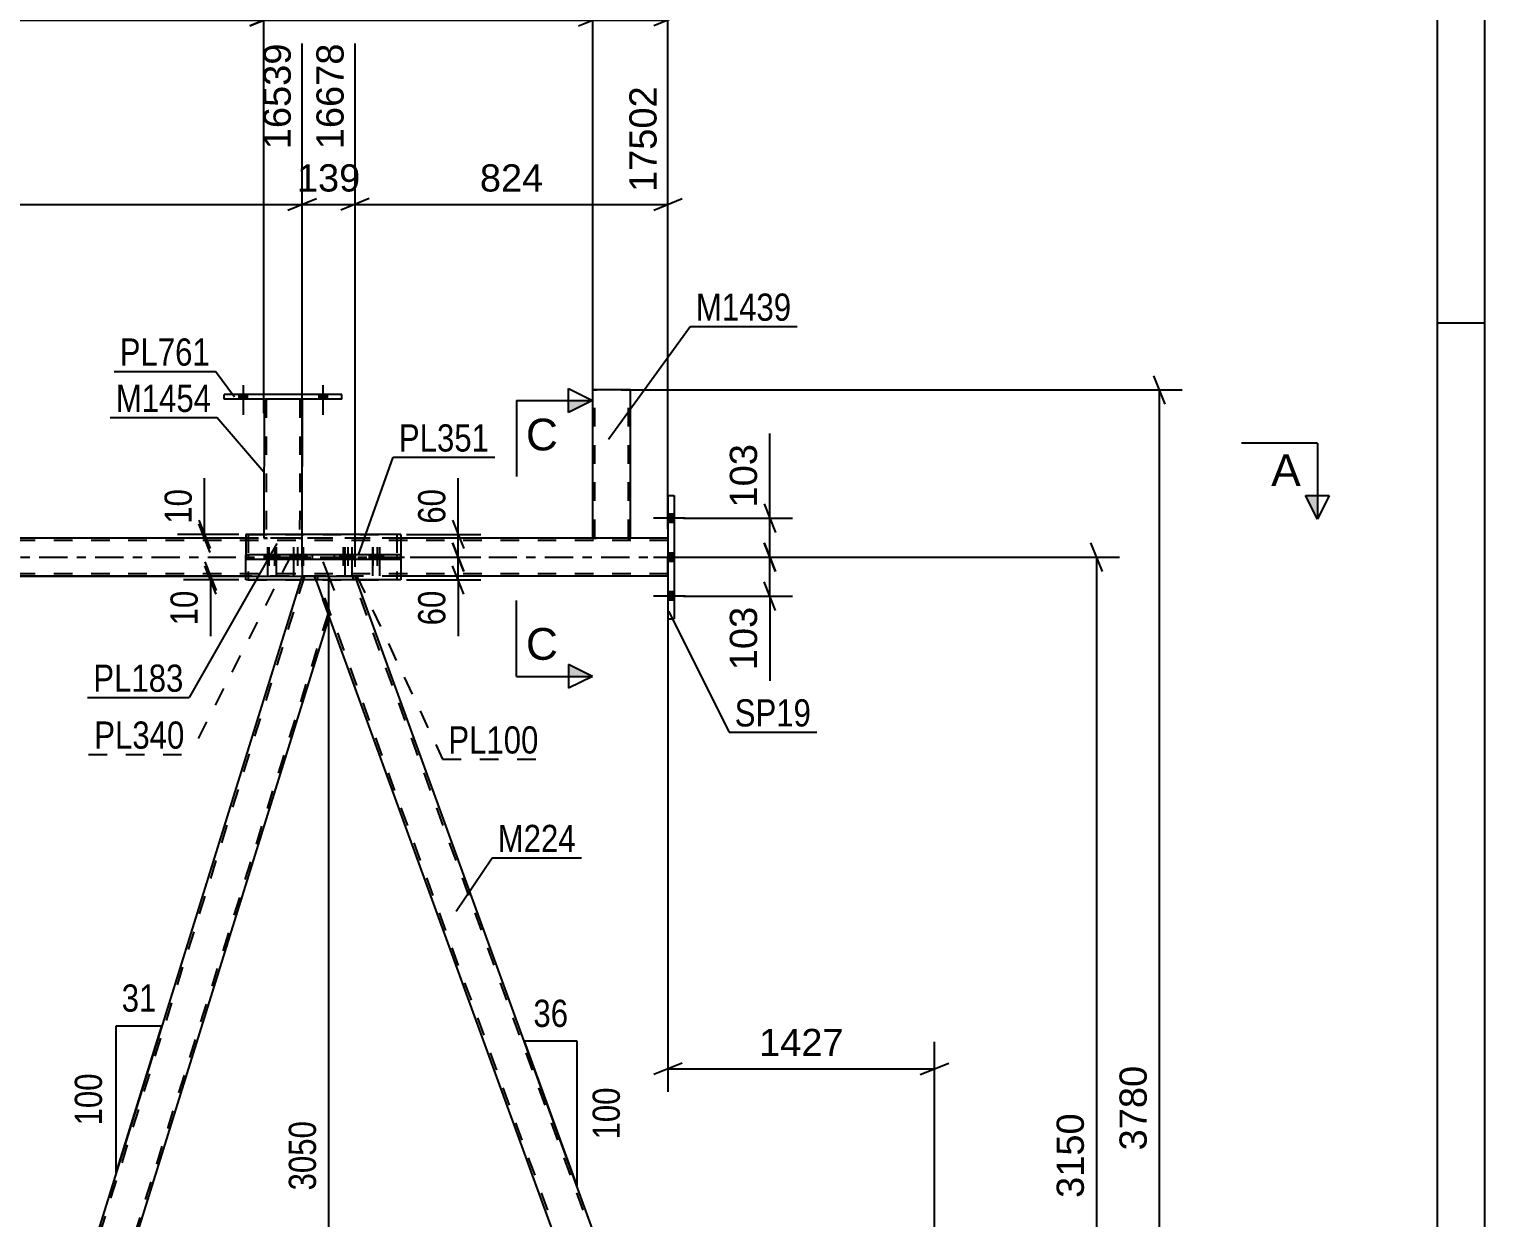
# Model space of a CAD drawing. Header units: millimetres. Extents: x -57 to 784, y -422 to 172.
# Drawn here: x 630.6 to 783.9, y -69.5 to 55.6 of the extents above; entities that cross this region are included whole.
import ezdxf

# ---------------------------------------------------------------- set-up
doc = ezdxf.new("R2010")
doc.units = ezdxf.units.MM
doc.linetypes.add('DXK_LINE_DOT2', pattern=[3.9198, 1.9599, -1.9599])
doc.linetypes.add('DXK_LINE_DOT3', pattern=[5.9187, 2.979, -0.9799, 0.9799, -0.9799])
doc.styles.add('Arial', font='ARIAL.TTF', dxfattribs={"height": 0.2})
doc.styles.add('Arial Narrow', font='ARIALN.TTF', dxfattribs={"height": 0.2})

# ---------------------------------------------------------------- blocks, each defined once
blk = doc.blocks.new('Unknown-122572029-1115')
at = {"color": 5, "linetype": 'Continuous'}
for p, q in [((783.89, -422.36), (783.89, 171.64)), ((778.89, -417.36), (778.89, 166.64)), ((783.89, 24.64), (778.89, 24.64))]:
    blk.add_line(p, q, dxfattribs=at)
blk = doc.blocks.new('Bolt-122572029-3213 - 3165')
at = {"linetype": 'Continuous'}
for points in [[(656.03, 0.24), (655.31, 0.24), (655.31, -0.24), (656.03, -0.24)], [(656.95, 0.24), (656.23, 0.24), (656.23, -0.24), (656.95, -0.24)], [(658.78, 0.24), (658.06, 0.24), (658.06, -0.24), (658.78, -0.24)], [(659.7, 0.24), (658.98, 0.24), (658.98, -0.24), (659.7, -0.24)]]:
    blk.add_hatch(color=1, dxfattribs=at).paths.add_polyline_path(points)
at = {"color": 1, "linetype": 'Continuous'}
for p, q in [((655.31, 0.24), (655.31, -0.24)), ((655.67, 1.04), (655.67, -1.96)), ((656.03, 0.24), (656.03, -0.24)), ((656.23, 0.24), (656.23, -0.24)), ((656.59, 1.04), (656.59, -1.96)), ((656.95, 0.24), (656.95, -0.24)), ((658.06, 0.24), (658.06, -0.24)), ((658.42, 1.04), (658.42, -1.96)), ((658.78, 0.24), (658.78, -0.24)), ((658.98, 0.24), (658.98, -0.24)), ((659.34, 1.04), (659.34, -1.96)), ((659.7, 0.24), (659.7, -0.24))]:
    blk.add_line(p, q, dxfattribs=at)
blk = doc.blocks.new('Part-122572029-3372 - 3165')
at = {"color": 2, "linetype": 'Continuous'}
for p, q in [((651.11, 16.64), (651.11, 17.12)), ((663.51, 17.12), (651.11, 17.12)), ((663.51, 16.64), (663.51, 17.12)), ((663.51, 16.64), (651.11, 16.64))]:
    blk.add_line(p, q, dxfattribs=at)
blk = doc.blocks.new('Part-122572029-3258 - 3165')
at = {"color": 2, "linetype": 'Continuous'}
for p, q in [((689.92, 17.6), (689.92, 17.6)), ((689.92, 2), (689.92, 17.6)), ((689.92, 17.6), (689.96, 17.6)), ((689.96, 17.6), (690.06, 17.6)), ((690.06, 17.6), (690.22, 17.6)), ((693.63, 17.6), (690.22, 17.6)), ((693.63, 17.6), (693.78, 17.6)), ((693.78, 17.6), (693.88, 17.6)), ((693.88, 17.6), (693.92, 17.6)), ((693.92, 17.6), (693.92, 17.6)), ((693.92, 2), (693.92, 17.6)), ((689.92, 2), (689.92, 2)), ((689.95, 2), (689.92, 2)), ((690.06, 2), (689.95, 2)), ((690.21, 2), (690.06, 2)), ((693.62, 2), (690.21, 2)), ((693.78, 2), (693.62, 2)), ((693.88, 2), (693.78, 2)), ((693.92, 2), (693.88, 2)), ((693.92, 2), (693.92, 2))]:
    blk.add_line(p, q, dxfattribs=at)
at = {"color": 7, "linetype": 'DXK_LINE_DOT2'}
for p, q in [((689.92, 2), (689.92, 17.6)), ((689.96, 17.6), (689.92, 17.6)), ((690.06, 17.6), (689.96, 17.6)), ((690.18, 17.6), (690.06, 17.6)), ((690.16, 2), (690.16, 17.6)), ((690.16, 2), (690.16, 17.6)), ((690.16, 17.6), (690.16, 17.6)), ((690.18, 17.6), (690.16, 17.6)), ((690.16, 17.6), (690.18, 17.6)), ((693.63, 17.6), (690.18, 17.6)), ((690.23, 17.6), (690.18, 17.6)), ((690.18, 17.6), (690.23, 17.6)), ((693.53, 17.6), (690.23, 17.6)), ((690.23, 17.6), (690.31, 17.6)), ((693.61, 17.6), (690.31, 17.6)), ((693.53, 17.6), (693.61, 17.6)), ((693.61, 17.6), (693.63, 17.6)), ((693.61, 17.6), (693.66, 17.6)), ((693.63, 17.6), (693.66, 17.6)), ((693.78, 17.6), (693.63, 17.6)), ((693.66, 17.6), (693.68, 17.6)), ((693.66, 17.6), (693.68, 17.6)), ((693.68, 2), (693.68, 17.6)), ((693.68, 2), (693.68, 17.6)), ((693.68, 17.6), (693.68, 17.6)), ((693.88, 17.6), (693.78, 17.6)), ((693.92, 17.6), (693.88, 17.6)), ((693.92, 2), (693.92, 17.6)), ((689.92, 2), (689.95, 2)), ((689.95, 2), (690.06, 2)), ((690.06, 2), (690.21, 2)), ((690.16, 2), (690.16, 2)), ((690.17, 2), (690.16, 2)), ((690.16, 2), (690.17, 2)), ((690.23, 2), (690.17, 2)), ((690.17, 2), (690.23, 2)), ((693.62, 2), (690.21, 2)), ((693.53, 2), (690.23, 2)), ((690.23, 2), (690.3, 2)), ((693.66, 2), (690.3, 2)), ((693.61, 2), (693.53, 2)), ((693.66, 2), (693.61, 2)), ((693.62, 2), (693.78, 2)), ((693.68, 2), (693.66, 2)), ((693.66, 2), (693.68, 2)), ((693.68, 2), (693.68, 2)), ((693.78, 2), (693.88, 2)), ((693.88, 2), (693.92, 2))]:
    blk.add_line(p, q, dxfattribs=at)
blk = doc.blocks.new('Part-122572029-3347 - 3165')
at = {"color": 7, "linetype": 'DXK_LINE_DOT2'}
for p, q in [((697.85, 1.76), (33.83, 1.76)), ((697.85, 2), (55.31, 2)), ((669.7, 2), (653.4, 2)), ((693.92, 2), (689.92, 2)), ((697.85, -2), (697.85, 2)), ((697.85, -1.76), (33.83, -1.76)), ((669.7, -2), (653.4, -2))]:
    blk.add_line(p, q, dxfattribs=at)
at = {"color": 2, "linetype": 'Continuous'}
for p, q in [((653.4, 2), (619.3, 2)), ((689.92, 2), (669.7, 2)), ((697.85, 2), (693.92, 2)), ((653.4, -2), (584.78, -2)), ((697.85, -2), (669.7, -2))]:
    blk.add_line(p, q, dxfattribs=at)
at = {"color": 7, "linetype": 'DXK_LINE_DOT3'}
blk.add_line((33.83, 0), (707.85, 0), dxfattribs=at)
blk = doc.blocks.new('Part-122572029-3377 - 3165')
at = {"color": 2, "linetype": 'Continuous'}
for p, q in [((655.31, 16.64), (655.3, 2.4)), ((659.31, 16.64), (659.3, 2.4))]:
    blk.add_line(p, q, dxfattribs=at)
at = {"color": 7, "linetype": 'DXK_LINE_DOT2'}
for p, q in [((655.31, 16.64), (655.31, 16.64)), ((655.31, 16.64), (655.31, 16.64)), ((655.31, 16.64), (655.31, 16.64)), ((655.34, 16.64), (655.31, 16.64)), ((655.31, 16.64), (655.34, 16.64)), ((655.45, 16.64), (655.34, 16.64)), ((655.34, 16.64), (655.45, 16.64)), ((655.6, 16.64), (655.45, 16.64)), ((655.45, 16.64), (655.6, 16.64)), ((655.55, 16.64), (655.54, 2)), ((655.55, 16.64), (655.55, 16.64)), ((655.56, 16.64), (655.55, 16.64)), ((655.55, 16.64), (655.56, 16.64)), ((655.62, 16.64), (655.56, 16.64)), ((655.56, 16.64), (655.62, 16.64)), ((659.01, 16.64), (655.6, 16.64)), ((659.01, 16.64), (655.6, 16.64)), ((658.92, 16.64), (655.62, 16.64)), ((655.62, 16.64), (655.69, 16.64)), ((659, 16.64), (655.69, 16.64)), ((659, 16.64), (658.92, 16.64)), ((659.05, 16.64), (659, 16.64)), ((659, 16.64), (659.05, 16.64)), ((659.01, 16.64), (659.16, 16.64)), ((659.16, 16.64), (659.01, 16.64)), ((659.07, 16.64), (659.05, 16.64)), ((659.05, 16.64), (659.07, 16.64)), ((659.07, 16.64), (659.06, 2)), ((659.07, 16.64), (659.07, 16.64)), ((659.16, 16.64), (659.27, 16.64)), ((659.27, 16.64), (659.16, 16.64)), ((659.27, 16.64), (659.31, 16.64)), ((659.31, 16.64), (659.27, 16.64)), ((659.31, 16.64), (659.31, 16.64)), ((659.31, 16.64), (659.31, 16.64)), ((659.31, 16.64), (659.31, 16.64)), ((655.3, 2.4), (655.3, 2)), ((655.34, 2), (655.3, 2)), ((655.3, 2), (655.34, 2)), ((655.44, 2), (655.34, 2)), ((655.34, 2), (655.44, 2)), ((655.6, 2), (655.44, 2)), ((655.44, 2), (655.6, 2)), ((655.56, 2), (655.54, 2)), ((655.54, 2), (655.56, 2)), ((655.61, 2), (655.56, 2)), ((655.56, 2), (655.61, 2)), ((659, 2), (655.6, 2)), ((659, 2), (655.6, 2)), ((658.91, 2), (655.61, 2)), ((655.61, 2), (655.69, 2)), ((658.99, 2), (655.69, 2)), ((658.99, 2), (658.91, 2)), ((659.04, 2), (658.99, 2)), ((658.99, 2), (659.04, 2)), ((659, 2), (659.16, 2)), ((659.16, 2), (659, 2)), ((659.06, 2), (659.04, 2)), ((659.04, 2), (659.06, 2)), ((659.16, 2), (659.26, 2)), ((659.26, 2), (659.16, 2)), ((659.26, 2), (659.3, 2)), ((659.3, 2), (659.26, 2)), ((659.3, 2.4), (659.3, 2))]:
    blk.add_line(p, q, dxfattribs=at)
blk = doc.blocks.new('Bolt-122572029-3403 - 3165')
at = {"color": 1, "linetype": 'DXK_LINE_DOT2'}
for p, q in [((663.29, 0.24), (663.29, -0.24)), ((663.65, 1.04), (663.65, -1.96)), ((663.76, 0.24), (663.76, -0.24)), ((664.01, 0.24), (664.01, -0.24)), ((664.12, 1.04), (664.12, -1.96)), ((664.48, 0.24), (664.48, -0.24)), ((666.39, 0.24), (666.39, -0.24)), ((666.75, 1.04), (666.75, -1.96)), ((666.85, 0.24), (666.85, -0.24)), ((667.11, 0.24), (667.11, -0.24)), ((667.21, 1.04), (667.21, -1.96)), ((667.57, 0.24), (667.57, -0.24))]:
    blk.add_line(p, q, dxfattribs=at)
blk = doc.blocks.new('Bolt-122572029-3404 - 3165')
at = {"color": 1, "linetype": 'DXK_LINE_DOT2'}
for p, q in [((655.46, 0.24), (655.46, -0.24)), ((655.82, 1.04), (655.82, -1.96)), ((656.06, 0.24), (656.06, -0.24)), ((656.18, 0.24), (656.18, -0.24)), ((656.42, 1.04), (656.42, -1.96)), ((656.78, 0.24), (656.78, -0.24)), ((658.47, 0.24), (658.47, -0.24)), ((658.83, 1.04), (658.83, -1.96)), ((659.07, 0.24), (659.07, -0.24)), ((659.19, 0.24), (659.19, -0.24)), ((659.43, 1.04), (659.43, -1.96)), ((659.79, 0.24), (659.79, -0.24))]:
    blk.add_line(p, q, dxfattribs=at)
blk = doc.blocks.new('Bolt-122572029-3405 - 3165')
at = {"linetype": 'Continuous'}
for points in [[(652.67, 16.64), (653.55, 16.64), (653.55, 17.12), (652.67, 17.12)], [(661.07, 16.64), (661.95, 16.64), (661.95, 17.12), (661.07, 17.12)]]:
    blk.add_hatch(color=1, dxfattribs=at).paths.add_polyline_path(points)
at = {"color": 1, "linetype": 'Continuous'}
for p, q in [((652.67, 17.12), (652.67, 16.64)), ((653.11, 18.12), (653.1, 15)), ((653.55, 17.12), (653.55, 16.64)), ((661.07, 17.12), (661.07, 16.64)), ((661.51, 18.12), (661.5, 15)), ((661.95, 17.12), (661.95, 16.64))]:
    blk.add_line(p, q, dxfattribs=at)
blk = doc.blocks.new('Bolt-122572029-3784 - 3165')
at = {"linetype": 'Continuous'}
for points in [[(664.18, 0.24), (663.46, 0.24), (663.46, -0.24), (664.18, -0.24)], [(664.92, 0.24), (664.2, 0.24), (664.2, -0.24), (664.92, -0.24)], [(667.1, 0.24), (666.38, 0.24), (666.38, -0.24), (667.1, -0.24)], [(667.84, 0.24), (667.12, 0.24), (667.12, -0.24), (667.84, -0.24)]]:
    blk.add_hatch(color=1, dxfattribs=at).paths.add_polyline_path(points)
at = {"color": 1, "linetype": 'Continuous'}
for p, q in [((663.46, 0.24), (663.46, -0.24)), ((663.82, 1.04), (663.82, -1.96)), ((664.18, 0.24), (664.18, -0.24)), ((664.2, 0.24), (664.2, -0.24)), ((664.56, 1.04), (664.56, -1.96)), ((664.92, 0.24), (664.92, -0.24)), ((666.38, 0.24), (666.38, -0.24)), ((666.74, 1.04), (666.74, -1.96)), ((667.1, 0.24), (667.1, -0.24)), ((667.12, 0.24), (667.12, -0.24)), ((667.48, 1.04), (667.48, -1.96)), ((667.84, 0.24), (667.84, -0.24))]:
    blk.add_line(p, q, dxfattribs=at)
blk = doc.blocks.new('Part-122572029-3613 - 3165')
at = {"color": 7, "linetype": 'DXK_LINE_DOT2'}
for p, q in [((664.89, -2), (660.64, -2)), ((662.18, -6.25), (660.64, -2)), ((705.3, -124), (660.89, -2)), ((709.04, -124), (664.64, -2)), ((665.04, -2.4), (664.89, -2)), ((705.3, -124), (705.32, -124))]:
    blk.add_line(p, q, dxfattribs=at)
at = {"color": 2, "linetype": 'Continuous'}
for p, q in [((709.3, -124), (665.04, -2.4)), ((705.04, -124), (662.18, -6.25)), ((709.26, -124), (705.04, -124)), ((709.3, -124), (709.26, -124))]:
    blk.add_line(p, q, dxfattribs=at)
blk = doc.blocks.new('Part-122572029-3519 - 3165')
at = {"color": 7, "linetype": 'DXK_LINE_DOT2'}
for p, q in [((659.57, -2), (622.75, -120.12)), ((659.32, -2), (659.2, -2.4)), ((660.64, -2), (659.32, -2)), ((660.78, -2.4), (660.64, -2)), ((662.05, -5.88), (625.23, -124)), ((623.04, -118.4), (622.62, -119.75)), ((627.23, -118.4), (625.48, -124)), ((624.16, -124), (622.62, -119.75)), ((625.48, -124), (624.16, -124))]:
    blk.add_line(p, q, dxfattribs=at)
at = {"color": 2, "linetype": 'Continuous'}
for p, q in [((659.2, -2.4), (623.04, -118.4)), ((660.78, -2.4), (662.18, -6.25)), ((662.18, -6.25), (627.23, -118.4))]:
    blk.add_line(p, q, dxfattribs=at)
blk = doc.blocks.new('Bolt-122572029-3526 - 3165')
at = {"linetype": 'Continuous'}
for points in [[(652.67, 16.64), (653.55, 16.64), (653.55, 17.12), (652.67, 17.12)], [(661.07, 16.64), (661.95, 16.64), (661.95, 17.12), (661.07, 17.12)]]:
    blk.add_hatch(color=1, dxfattribs=at).paths.add_polyline_path(points)
at = {"color": 1, "linetype": 'Continuous'}
for p, q in [((652.67, 17.12), (652.67, 16.64)), ((653.11, 18.12), (653.1, 15)), ((653.55, 17.12), (653.55, 16.64)), ((661.07, 17.12), (661.07, 16.64)), ((661.51, 18.12), (661.5, 15)), ((661.95, 17.12), (661.95, 16.64))]:
    blk.add_line(p, q, dxfattribs=at)
blk = doc.blocks.new('Part-122572029-3679 - 3165')
at = {"color": 2, "linetype": 'Continuous'}
for p, q in [((669.7, 0.24), (653.4, 0.24)), ((653.4, 0.24), (653.4, -0.24)), ((659.66, -0.24), (659.66, 0.24)), ((663.49, -0.24), (663.49, 0.24)), ((669.7, 0.24), (669.7, -0.24)), ((669.7, -0.24), (653.4, -0.24))]:
    blk.add_line(p, q, dxfattribs=at)
blk = doc.blocks.new('Part-122572029-3593 - 3165')
at = {"color": 2, "linetype": 'Continuous'}
for p, q in [((697.85, 6.5), (698.49, 6.5)), ((697.85, 6.5), (697.85, -6.5)), ((698.49, 6.5), (698.49, -6.5)), ((697.85, -6.5), (698.49, -6.5))]:
    blk.add_line(p, q, dxfattribs=at)
blk = doc.blocks.new('Part-122572029-3664 - 3165')
at = {"color": 2, "linetype": 'Continuous'}
for p, q in [((669.7, 2.4), (653.4, 2.4)), ((653.4, 2.4), (653.4, 0.24)), ((669.7, 2.4), (669.7, 0.24)), ((653.4, -2.4), (653.4, -0.24)), ((669.7, -0.24), (669.7, -2.4)), ((669.7, -2.4), (653.4, -2.4))]:
    blk.add_line(p, q, dxfattribs=at)
at = {"color": 7, "linetype": 'DXK_LINE_DOT2'}
for p, q in [((653.4, -0.24), (653.4, 0.24)), ((669.7, -0.24), (669.7, 0.24))]:
    blk.add_line(p, q, dxfattribs=at)
blk = doc.blocks.new('Part-122572029-3690 - 3165')
at = {"color": 7, "linetype": 'DXK_LINE_DOT2'}
for p, q in [((653.65, 2.4), (653.65, -2.4)), ((653.65, 2.4), (669.31, 2.4)), ((669.31, 2.4), (669.31, -2.4)), ((653.65, -2.4), (669.31, -2.4))]:
    blk.add_line(p, q, dxfattribs=at)
blk = doc.blocks.new('Part-122572029-3705 - 3165')
at = {"color": 7, "linetype": 'DXK_LINE_DOT2'}
for p, q in [((669.31, 0.24), (653.65, 0.24)), ((653.65, 0.24), (653.65, -0.24)), ((660.37, 0.24), (660.37, -0.24)), ((662.74, -0.24), (662.74, 0.24)), ((669.31, 0.24), (669.31, -0.24)), ((669.31, -0.24), (653.65, -0.24))]:
    blk.add_line(p, q, dxfattribs=at)
blk = doc.blocks.new('Bolt-122572029-3755 - 3165')
at = {"linetype": 'Continuous'}
for points in [[(698.49, 3.66), (698.49, 4.54), (697.85, 4.54), (697.85, 3.66)], [(698.49, 3.66), (698.49, 4.54), (697.85, 4.54), (697.85, 3.66)], [(698.49, 3.66), (698.49, 4.54), (697.85, 4.54), (697.85, 3.66)], [(698.49, -0.46), (698.49, 0.42), (697.85, 0.42), (697.85, -0.46)], [(698.49, -0.46), (698.49, 0.42), (697.85, 0.42), (697.85, -0.46)], [(698.49, -4.54), (698.49, -3.66), (697.85, -3.66), (697.85, -4.54)], [(698.49, -4.54), (698.49, -3.66), (697.85, -3.66), (697.85, -4.54)], [(698.49, -4.54), (698.49, -3.66), (697.85, -3.66), (697.85, -4.54)]]:
    blk.add_hatch(color=1, dxfattribs=at).paths.add_polyline_path(points)
at = {"color": 1, "linetype": 'Continuous'}
for p, q in [((699.65, 4.1), (696.33, 4.1)), ((699.65, 4.1), (696.33, 4.1)), ((699.65, 4.1), (696.33, 4.1)), ((698.49, 4.54), (697.85, 4.54)), ((698.49, 4.54), (697.85, 4.54)), ((698.49, 4.54), (697.85, 4.54)), ((698.49, 3.66), (697.85, 3.66)), ((698.49, 3.66), (697.85, 3.66)), ((698.49, 3.66), (697.85, 3.66)), ((698.49, 0.42), (697.85, 0.42)), ((698.49, 0.42), (697.85, 0.42)), ((699.65, -0.02), (696.33, -0.02)), ((699.65, -0.02), (696.33, -0.02)), ((698.49, -0.46), (697.85, -0.46)), ((698.49, -0.46), (697.85, -0.46)), ((699.65, -4.1), (696.33, -4.1)), ((699.65, -4.1), (696.33, -4.1)), ((699.65, -4.1), (696.33, -4.1)), ((698.49, -3.66), (697.85, -3.66)), ((698.49, -3.66), (697.85, -3.66)), ((698.49, -3.66), (697.85, -3.66)), ((698.49, -4.54), (697.85, -4.54)), ((698.49, -4.54), (697.85, -4.54)), ((698.49, -4.54), (697.85, -4.54))]:
    blk.add_line(p, q, dxfattribs=at)
blk = doc.blocks.new('StraightDimension-122572029-4123 - 3165')
at = {"color": 7, "linetype": 'Continuous'}
for p, q in [((675.15, 1.5), (676.35, -1.5)), ((670.7, 0), (678.15, 0)), ((676.35, -3.9), (675.15, -0.9)), ((675.75, -2.4), (675.75, 0)), ((670.31, -2.4), (678.15, -2.4))]:
    blk.add_line(p, q, dxfattribs=at)
at = {"color": 0}
blk.add_wipeout([(675, -2.93), (670.8, -2.93), (670.8, -7.78), (675, -7.78)], dxfattribs=at)
at = {"color": 7, "linetype": 'Continuous'}
blk.add_line((675.75, -2.4), (675.75, -8.31), dxfattribs=at)
blk.add_line((675.75, -2.4), (675.75, -8.31), dxfattribs=at)
at = {"color": 3, "style": 'Arial Narrow'}
blk.add_text('60', height=2.863, rotation=90.0002, dxfattribs=at).set_placement((674.4, -7.18))
blk = doc.blocks.new('StraightDimension-122572029-4111 - 3165')
at = {"color": 7, "linetype": 'Continuous'}
for p, q in [((675.15, 3.9), (676.35, 0.9)), ((670.31, 2.4), (678.15, 2.4)), ((675.75, 0), (675.75, 2.4)), ((676.35, -1.5), (675.15, 1.5)), ((670.7, 0), (678.15, 0))]:
    blk.add_line(p, q, dxfattribs=at)
at = {"color": 0}
blk.add_wipeout([(675, 7.78), (670.8, 7.78), (670.8, 2.92), (675, 2.92)], dxfattribs=at)
at = {"color": 7, "linetype": 'Continuous'}
blk.add_line((675.75, 2.4), (675.75, 8.31), dxfattribs=at)
blk.add_line((675.75, 2.4), (675.75, 8.31), dxfattribs=at)
at = {"color": 3, "style": 'Arial Narrow'}
blk.add_text('60', height=2.863, rotation=90.0002, dxfattribs=at).set_placement((674.4, 3.52))
blk = doc.blocks.new('StraightDimension-122572029-4175 - 3165')
at = {"color": 7, "linetype": 'Continuous'}
for p, q in [((659.32, -1), (659.32, 54.06)), ((664.89, -1), (664.89, 54.06)), ((657.82, 36.54), (660.82, 37.74)), ((659.32, 37.14), (664.89, 37.14)), ((666.39, 37.74), (663.39, 36.54))]:
    blk.add_line(p, q, dxfattribs=at)
at = {"color": 0}
blk.add_wipeout([(666.04, 37.89), (666.04, 42.09), (658.17, 42.09), (658.17, 37.89)], dxfattribs=at)
at = {"color": 3, "style": 'Arial'}
blk.add_text('139', height=2.865, dxfattribs=at).set_placement((658.77, 38.49))
at = {"color": 0, "linetype": 'Continuous'}
blk.add_wipeout([(664.29, 54.66), (660.09, 54.66), (660.09, 42.34), (664.29, 42.34)], dxfattribs=at)
at = {"color": 3, "linetype": 'Continuous', "style": 'Arial'}
blk.add_text('16678', height=2.865, rotation=90.0002, dxfattribs=at).set_placement((663.69, 42.94))
blk = doc.blocks.new('StraightDimension-122572029-4561 - 3165')
at = {"color": 7, "linetype": 'Continuous'}
for p, q in [((699.49, 0), (710.98, 0)), ((707.98, 1.5), (709.18, -1.5)), ((708.58, -4.1), (708.58, 0)), ((709.18, -5.6), (707.98, -2.6)), ((699.49, -4.1), (710.98, -4.1))]:
    blk.add_line(p, q, dxfattribs=at)
at = {"color": 0}
blk.add_wipeout([(707.83, -4.63), (703.63, -4.63), (703.63, -12.5), (707.83, -12.5)], dxfattribs=at)
at = {"color": 7, "linetype": 'Continuous'}
blk.add_line((708.58, -4.1), (708.58, -13.02), dxfattribs=at)
blk.add_line((708.58, -4.1), (708.58, -13.02), dxfattribs=at)
at = {"color": 3, "style": 'Arial'}
blk.add_text('103', height=2.865, rotation=90.0002, dxfattribs=at).set_placement((707.23, -11.9))
blk = doc.blocks.new('StraightDimension-122572029-4166 - 3165')
at = {"color": 7, "linetype": 'Continuous'}
for p, q in [((664.89, -1), (664.89, 54.06)), ((697.85, 3), (697.85, 49.56)), ((666.39, 37.74), (663.39, 36.54)), ((664.89, 37.14), (697.85, 37.14)), ((696.35, 36.54), (699.35, 37.74))]:
    blk.add_line(p, q, dxfattribs=at)
at = {"color": 0, "linetype": 'Continuous'}
blk.add_wipeout([(697.25, 50.16), (693.05, 50.16), (693.05, 37.84), (697.25, 37.84)], dxfattribs=at)
at = {"color": 0}
blk.add_wipeout([(685.31, 37.89), (685.31, 42.09), (677.44, 42.09), (677.44, 37.89)], dxfattribs=at)
at = {"color": 3, "linetype": 'Continuous', "style": 'Arial'}
blk.add_text('17502', height=2.865, rotation=90.0002, dxfattribs=at).set_placement((696.65, 38.44))
at = {"color": 3, "style": 'Arial'}
blk.add_text('824', height=2.865, dxfattribs=at).set_placement((678.04, 38.49))
blk = doc.blocks.new('StraightDimension-122572029-4546 - 3165')
at = {"color": 7, "linetype": 'Continuous'}
for p, q in [((697.85, 3), (697.85, 73.45)), ((689.92, 16.17), (689.92, 68.95)), ((688.42, 55.93), (691.42, 57.13)), ((699.35, 57.13), (696.35, 55.93)), ((689.92, 56.53), (697.85, 56.53))]:
    blk.add_line(p, q, dxfattribs=at)
at = {"color": 0}
blk.add_wipeout([(697.82, 57.28), (697.82, 61.48), (689.95, 61.48), (689.95, 57.28)], dxfattribs=at)
at = {"color": 3, "style": 'Arial'}
blk.add_text('198', height=2.865, dxfattribs=at).set_placement((690.55, 57.88))
at = {"color": 0, "linetype": 'Continuous'}
blk.add_wipeout([(697.25, 74.05), (693.05, 74.05), (693.05, 61.73), (697.25, 61.73)], dxfattribs=at)
at = {"color": 3, "linetype": 'Continuous', "style": 'Arial'}
blk.add_text('17502', height=2.865, rotation=90.0002, dxfattribs=at).set_placement((696.65, 62.33))
blk = doc.blocks.new('StraightDimension-122572029-4530 - 3165')
at = {"color": 7, "linetype": 'Continuous'}
for p, q in [((615.3, 16.31), (615.3, 68.95)), ((655.3, 15.16), (655.3, 68.95)), ((616.8, 57.13), (613.8, 55.93)), ((653.8, 55.93), (656.8, 57.13)), ((615.3, 56.53), (655.3, 56.53))]:
    blk.add_line(p, q, dxfattribs=at)
at = {"color": 0, "linetype": 'Continuous'}
blk.add_wipeout([(654.7, 69.55), (650.5, 69.55), (650.5, 57.23), (654.7, 57.23)], dxfattribs=at)
at = {"color": 0}
blk.add_wipeout([(640.35, 57.28), (640.35, 61.48), (630.26, 61.48), (630.26, 57.28)], dxfattribs=at)
at = {"color": 3, "linetype": 'Continuous', "style": 'Arial'}
blk.add_text('16438', height=2.865, rotation=90.0002, dxfattribs=at).set_placement((654.1, 57.83))
at = {"color": 3, "style": 'Arial'}
blk.add_text('1000', height=2.865, dxfattribs=at).set_placement((630.86, 57.88))
blk = doc.blocks.new('StraightDimension-122572029-15329 - 3165')
at = {"color": 7, "linetype": 'Continuous'}
for p, q in [((743.6, -1.5), (742.4, 1.5)), ((698.85, 0), (745.4, 0)), ((743, -126), (743, 0)), ((742.4, -124.5), (743.6, -127.5)), ((726.92, -126), (745.4, -126))]:
    blk.add_line(p, q, dxfattribs=at)
at = {"color": 0}
blk.add_wipeout([(742.25, -57.95), (738.05, -57.95), (738.05, -68.05), (742.25, -68.05)], dxfattribs=at)
at = {"color": 3, "style": 'Arial'}
blk.add_text('3150', height=2.865, rotation=90.0002, dxfattribs=at).set_placement((741.65, -67.45))
blk = doc.blocks.new('StraightDimension-122572029-4196 - 3165')
at = {"color": 7, "linetype": 'Continuous'}
for p, q in [((579.76, -1), (579.76, 54.06)), ((659.32, -1), (659.32, 54.06)), ((581.26, 37.74), (578.26, 36.54)), ((579.76, 37.14), (659.32, 37.14)), ((657.82, 36.54), (660.82, 37.74))]:
    blk.add_line(p, q, dxfattribs=at)
at = {"color": 0, "linetype": 'Continuous'}
blk.add_wipeout([(658.72, 54.66), (654.52, 54.66), (654.52, 42.34), (658.72, 42.34)], dxfattribs=at)
at = {"color": 0}
blk.add_wipeout([(624.59, 37.89), (624.59, 42.09), (614.49, 42.09), (614.49, 37.89)], dxfattribs=at)
at = {"color": 3, "linetype": 'Continuous', "style": 'Arial'}
blk.add_text('16539', height=2.865, rotation=90.0002, dxfattribs=at).set_placement((658.12, 42.94))
at = {"color": 3, "style": 'Arial'}
blk.add_text('1989', height=2.865, dxfattribs=at).set_placement((615.09, 38.49))
blk = doc.blocks.new('StraightDimension-122572029-4538 - 3165')
at = {"color": 7, "linetype": 'Continuous'}
for p, q in [((655.3, 15.16), (655.3, 68.95)), ((689.92, 16.17), (689.92, 68.95)), ((656.8, 57.13), (653.8, 55.93)), ((688.42, 55.93), (691.42, 57.13)), ((655.3, 56.53), (689.92, 56.53))]:
    blk.add_line(p, q, dxfattribs=at)
at = {"color": 0, "linetype": 'Continuous'}
blk.add_wipeout([(689.32, 69.55), (685.12, 69.55), (685.12, 57.23), (689.32, 57.23)], dxfattribs=at)
at = {"color": 0}
blk.add_wipeout([(676.55, 57.28), (676.55, 61.48), (668.68, 61.48), (668.68, 57.28)], dxfattribs=at)
at = {"color": 3, "linetype": 'Continuous', "style": 'Arial'}
blk.add_text('17304', height=2.865, rotation=90.0002, dxfattribs=at).set_placement((688.72, 57.83))
at = {"color": 3, "style": 'Arial'}
blk.add_text('865', height=2.865, dxfattribs=at).set_placement((669.28, 57.88))
blk = doc.blocks.new('StraightDimension-122572029-4598 - 3165')
at = {"color": 7, "linetype": 'Continuous'}
for p, q in [((750.22, 16.1), (749.02, 19.1)), ((692.92, 17.6), (752.02, 17.6)), ((749.62, -133.6), (749.62, 17.6)), ((749.02, -132.1), (750.22, -135.1)), ((623.77, -133.6), (752.02, -133.6))]:
    blk.add_line(p, q, dxfattribs=at)
at = {"color": 0}
blk.add_wipeout([(748.87, -52.96), (744.67, -52.96), (744.67, -63.05), (748.87, -63.05)], dxfattribs=at)
at = {"color": 3, "style": 'Arial'}
blk.add_text('3780', height=2.865, rotation=90.0002, dxfattribs=at).set_placement((748.27, -62.45))
blk = doc.blocks.new('StraightDimension-122572029-4608 - 3165')
at = {"color": 7, "linetype": 'Continuous'}
for p, q in [((697.85, -3), (697.85, -56.27)), ((725.92, -123), (725.92, -51.02)), ((699.35, -53.27), (696.35, -54.47)), ((724.42, -54.47), (727.42, -53.27)), ((697.85, -53.87), (725.92, -53.87))]:
    blk.add_line(p, q, dxfattribs=at)
at = {"color": 0}
blk.add_wipeout([(716.93, -53.12), (716.93, -48.92), (706.84, -48.92), (706.84, -53.12)], dxfattribs=at)
at = {"color": 3, "style": 'Arial'}
blk.add_text('1427', height=2.865, dxfattribs=at).set_placement((707.44, -52.52))
blk = doc.blocks.new('StraightDimension-122572029-4044 - 3165')
at = {"color": 7, "linetype": 'Continuous'}
for p, q in [((649.07, -0.5), (650.27, -3.5)), ((650.27, -3.9), (649.07, -0.9)), ((652.4, -2), (646.82, -2)), ((652.65, -2.4), (646.82, -2.4)), ((649.67, -2.4), (649.67, -2))]:
    blk.add_line(p, q, dxfattribs=at)
at = {"color": 0}
blk.add_wipeout([(648.92, -2.93), (644.72, -2.93), (644.72, -7.78), (648.92, -7.78)], dxfattribs=at)
at = {"color": 7, "linetype": 'Continuous'}
blk.add_line((649.67, -2.4), (649.67, -8.31), dxfattribs=at)
blk.add_line((649.67, -2.4), (649.67, -8.31), dxfattribs=at)
at = {"color": 3, "style": 'Arial Narrow'}
blk.add_text('10', height=2.863, rotation=90.0002, dxfattribs=at).set_placement((648.32, -7.18))
blk = doc.blocks.new('StraightDimension-122572029-4072 - 3165')
at = {"color": 7, "linetype": 'Continuous'}
for p, q in [((662.73, -3.5), (661.53, -0.5)), ((348.81, -2), (664.53, -2)), ((662.13, -124), (662.13, -2))]:
    blk.add_line(p, q, dxfattribs=at)
at = {"color": 0}
blk.add_wipeout([(661.38, -58.74), (657.18, -58.74), (657.18, -67.26), (661.38, -67.26)], dxfattribs=at)
at = {"color": 3, "style": 'Arial Narrow'}
blk.add_text('3050', height=2.863, rotation=90.0002, dxfattribs=at).set_placement((660.78, -66.66))
blk = doc.blocks.new('StraightDimension-122572029-4083 - 3165')
at = {"color": 7, "linetype": 'Continuous'}
for p, q in [((648.45, 3.9), (649.65, 0.9)), ((649.65, 0.5), (648.45, 3.5)), ((652.65, 2.4), (646.2, 2.4)), ((652.4, 2), (646.2, 2)), ((649.05, 2), (649.05, 2.4))]:
    blk.add_line(p, q, dxfattribs=at)
at = {"color": 0}
blk.add_wipeout([(648.3, 7.78), (644.1, 7.78), (644.1, 2.92), (648.3, 2.92)], dxfattribs=at)
at = {"color": 7, "linetype": 'Continuous'}
blk.add_line((649.05, 2.4), (649.05, 8.31), dxfattribs=at)
blk.add_line((649.05, 2.4), (649.05, 8.31), dxfattribs=at)
at = {"color": 3, "style": 'Arial Narrow'}
blk.add_text('10', height=2.863, rotation=90.0002, dxfattribs=at).set_placement((647.7, 3.52))
blk = doc.blocks.new('StraightDimension-122572029-4553 - 3165')
at = {"color": 7, "linetype": 'Continuous'}
for p, q in [((707.98, 5.6), (709.18, 2.6)), ((699.49, 4.1), (710.98, 4.1)), ((708.58, 0), (708.58, 4.1)), ((699.49, 0), (710.98, 0)), ((709.18, -1.5), (707.98, 1.5))]:
    blk.add_line(p, q, dxfattribs=at)
at = {"color": 0}
blk.add_wipeout([(707.83, 12.5), (703.63, 12.5), (703.63, 4.62), (707.83, 4.62)], dxfattribs=at)
at = {"color": 7, "linetype": 'Continuous'}
blk.add_line((708.58, 4.1), (708.58, 13.02), dxfattribs=at)
blk.add_line((708.58, 4.1), (708.58, 13.02), dxfattribs=at)
at = {"color": 3, "style": 'Arial'}
blk.add_text('103', height=2.865, rotation=90.0002, dxfattribs=at).set_placement((707.23, 5.23))
blk = doc.blocks.new('AngleDimension-122572029-17313 - 3165')
at = {"color": 7, "linetype": 'Continuous'}
for p, q in [((639.74, -49.34), (644.56, -49.34)), ((639.74, -64.81), (644.56, -49.34)), ((639.74, -64.81), (639.74, -49.34)), ((640.62, -61.99), (644.56, -49.34))]:
    blk.add_line(p, q, dxfattribs=at)
at = {"color": 0}
for points in [[(644.58, -48.44), (644.58, -44.24), (639.72, -44.24), (639.72, -48.44)], [(638.84, -53.74), (634.64, -53.74), (634.64, -60.42), (638.84, -60.42)]]:
    blk.add_wipeout(points, dxfattribs=at)
at = {"color": 3, "style": 'Arial Narrow'}
blk.add_text('31', height=2.863, dxfattribs=at).set_placement((640.32, -47.84))
blk.add_text('100', height=2.863, rotation=90.0002, dxfattribs=at).set_placement((638.24, -59.82))
blk = doc.blocks.new('AngleDimension-122572029-17343 - 3165')
at = {"color": 7, "linetype": 'Continuous'}
for p, q in [((687.06, -62.82), (682.74, -50.95)), ((688.28, -50.95), (682.74, -50.95)), ((688.28, -66.17), (682.74, -50.95)), ((688.28, -66.17), (688.28, -50.95))]:
    blk.add_line(p, q, dxfattribs=at)
at = {"color": 0}
for points in [[(687.93, -50.05), (687.93, -45.85), (683.08, -45.85), (683.08, -50.05)], [(693.38, -55.22), (689.18, -55.22), (689.18, -61.9), (693.38, -61.9)]]:
    blk.add_wipeout(points, dxfattribs=at)
at = {"color": 3, "style": 'Arial Narrow'}
blk.add_text('36', height=2.863, dxfattribs=at).set_placement((683.68, -49.45))
blk.add_text('100', height=2.863, rotation=90.0002, dxfattribs=at).set_placement((692.78, -61.3))
blk = doc.blocks.new('Mark-122572029-3254 - 3165')
at = {"color": 0}
blk.add_wipeout([(710.84, 24.89), (710.84, 27.89), (700.79, 27.89), (700.79, 24.89)], dxfattribs=at)
blk.add_wipeout([(710.84, 24.89), (710.84, 27.89), (700.79, 27.89), (700.79, 24.89)], dxfattribs=at)
at = {"color": 30, "linetype": 'Continuous'}
for p, q in [((691.6, 12.41), (700.19, 24.29)), ((700.19, 24.29), (711.44, 24.29))]:
    blk.add_line(p, q, dxfattribs=at)
at = {"color": 3, "style": 'Arial Narrow'}
blk.add_text('M1439', height=2.863, dxfattribs=at).set_placement((700.79, 24.89))
blk = doc.blocks.new('SectionMark-122572029-4999 - 3165')
at = {"linetype": 'Continuous'}
blk.add_hatch(color=6, dxfattribs=at).paths.add_polyline_path([(764.99, 6.5), (766.24, 6.5), (766.24, 4)])
at = {"color": 6, "linetype": 'Continuous'}
for p, q in [((766.24, 12), (758.24, 12)), ((766.24, 12), (766.24, 4)), ((764.99, 6.5), (767.49, 6.5)), ((766.24, 4), (764.99, 6.5)), ((767.49, 6.5), (766.24, 4))]:
    blk.add_line(p, q, dxfattribs=at)
at = {"color": 0, "linetype": 'Continuous'}
blk.add_wipeout([(764.49, 7.5), (764.49, 11), (761.38, 11), (761.38, 7.5)], dxfattribs=at)
at = {"color": 3, "linetype": 'Continuous', "style": 'Arial'}
blk.add_text('A', height=3.34, dxfattribs=at).set_placement((761.38, 7.5))
blk = doc.blocks.new('SectionMark-122572029-5005 - 3165')
at = {"linetype": 'Continuous'}
for points in [[(687.39, 15.24), (687.39, 16.49), (689.89, 16.49)], [(687.39, -12.55), (687.39, -11.3), (689.89, -12.55)]]:
    blk.add_hatch(color=6, dxfattribs=at).paths.add_polyline_path(points)
at = {"color": 6, "linetype": 'Continuous'}
for p, q in [((687.39, 15.24), (687.39, 17.74)), ((687.39, 17.74), (689.89, 16.49)), ((681.89, 16.49), (681.89, 8.49)), ((681.89, 16.49), (689.89, 16.49)), ((689.89, 16.49), (687.39, 15.24)), ((681.89, -12.55), (681.89, -4.55)), ((689.89, -12.55), (687.39, -11.3)), ((687.39, -11.3), (687.39, -13.8)), ((681.89, -12.55), (689.89, -12.55)), ((689.89, -12.55), (687.39, -13.8))]:
    blk.add_line(p, q, dxfattribs=at)
at = {"color": 0, "linetype": 'Continuous'}
for points in [[(686.26, 11.24), (686.26, 14.74), (682.89, 14.74), (682.89, 11.24)], [(686.26, -10.8), (686.26, -7.3), (682.89, -7.3), (682.89, -10.8)]]:
    blk.add_wipeout(points, dxfattribs=at)
at = {"color": 3, "linetype": 'Continuous', "style": 'Arial'}
for p in [(682.89, 11.24), (682.89, -10.8)]:
    blk.add_text('C', height=3.34, dxfattribs=at).set_placement(p)
blk = doc.blocks.new('Mark-122572029-3368 - 3165')
at = {"color": 0}
blk.add_wipeout([(649.61, 20.16), (649.61, 23.16), (640.11, 23.16), (640.11, 20.16)], dxfattribs=at)
blk.add_wipeout([(649.61, 20.16), (649.61, 23.16), (640.11, 23.16), (640.11, 20.16)], dxfattribs=at)
at = {"color": 30, "linetype": 'Continuous'}
for p in [(639.51, 19.56), (652.19, 16.84)]:
    blk.add_line(p, (650.21, 19.56), dxfattribs=at)
at = {"color": 3, "style": 'Arial Narrow'}
blk.add_text('PL761', height=2.863, dxfattribs=at).set_placement((640.11, 20.16))
blk = doc.blocks.new('Mark-122572029-3373 - 3165')
at = {"color": 0}
blk.add_wipeout([(649.75, 15.29), (649.75, 18.29), (639.7, 18.29), (639.7, 15.29)], dxfattribs=at)
blk.add_wipeout([(649.75, 15.29), (649.75, 18.29), (639.7, 18.29), (639.7, 15.29)], dxfattribs=at)
at = {"color": 30, "linetype": 'Continuous'}
for p in [(639.1, 14.69), (655.3, 8.95)]:
    blk.add_line(p, (650.35, 14.69), dxfattribs=at)
at = {"color": 3, "style": 'Arial Narrow'}
blk.add_text('M1454', height=2.863, dxfattribs=at).set_placement((639.7, 15.29))
blk = doc.blocks.new('Mark-122572029-3701 - 3165')
at = {"color": 0}
blk.add_wipeout([(646.93, -20.16), (646.93, -17.16), (637.43, -17.16), (637.43, -20.16)], dxfattribs=at)
blk.add_wipeout([(646.93, -20.16), (646.93, -17.16), (637.43, -17.16), (637.43, -20.16)], dxfattribs=at)
at = {"color": 30, "linetype": 'DXK_LINE_DOT2'}
for p in [(658.12, 0.15), (636.83, -20.76)]:
    blk.add_line(p, (647.53, -20.76), dxfattribs=at)
at = {"color": 3, "style": 'Arial Narrow'}
blk.add_text('PL340', height=2.863, dxfattribs=at).set_placement((637.43, -20.16))
blk = doc.blocks.new('Mark-122572029-3589 - 3165')
at = {"color": 0}
blk.add_wipeout([(712.92, -17.82), (712.92, -14.82), (704.88, -14.82), (704.88, -17.82)], dxfattribs=at)
blk.add_wipeout([(712.92, -17.82), (712.92, -14.82), (704.88, -14.82), (704.88, -17.82)], dxfattribs=at)
at = {"color": 30, "linetype": 'Continuous'}
for p, q in [((697.91, -5.7), (704.28, -18.42)), ((704.28, -18.42), (713.52, -18.42))]:
    blk.add_line(p, q, dxfattribs=at)
at = {"color": 3, "style": 'Arial Narrow'}
blk.add_text('SP19', height=2.863, dxfattribs=at).set_placement((704.88, -17.82))
blk = doc.blocks.new('Mark-122572029-3609 - 3165')
at = {"color": 0}
blk.add_wipeout([(688.14, -31.04), (688.14, -28.04), (679.92, -28.04), (679.92, -31.04)], dxfattribs=at)
blk.add_wipeout([(688.14, -31.04), (688.14, -28.04), (679.92, -28.04), (679.92, -31.04)], dxfattribs=at)
at = {"color": 30, "linetype": 'Continuous'}
for p, q in [((675.53, -37.25), (679.32, -31.64)), ((679.32, -31.64), (688.74, -31.64))]:
    blk.add_line(p, q, dxfattribs=at)
at = {"color": 3, "style": 'Arial Narrow'}
blk.add_text('M224', height=2.863, dxfattribs=at).set_placement((679.92, -31.04))
blk = doc.blocks.new('Mark-122572029-3660 - 3165')
at = {"color": 0}
blk.add_wipeout([(646.83, -14.17), (646.83, -11.17), (637.33, -11.17), (637.33, -14.17)], dxfattribs=at)
blk.add_wipeout([(646.83, -14.17), (646.83, -11.17), (637.33, -11.17), (637.33, -14.17)], dxfattribs=at)
at = {"color": 30, "linetype": 'Continuous'}
for p in [(656.67, 1.43), (636.73, -14.77)]:
    blk.add_line(p, (647.43, -14.77), dxfattribs=at)
at = {"color": 3, "style": 'Arial Narrow'}
blk.add_text('PL183', height=2.863, dxfattribs=at).set_placement((637.33, -14.17))
blk = doc.blocks.new('Mark-122572029-3675 - 3165')
at = {"color": 0}
blk.add_wipeout([(679.01, 11.12), (679.01, 14.12), (669.51, 14.12), (669.51, 11.12)], dxfattribs=at)
blk.add_wipeout([(679.01, 11.12), (679.01, 14.12), (669.51, 14.12), (669.51, 11.12)], dxfattribs=at)
at = {"color": 30, "linetype": 'Continuous'}
for p, q in [((665.26, 0.24), (668.91, 10.52)), ((668.91, 10.52), (679.61, 10.52))]:
    blk.add_line(p, q, dxfattribs=at)
at = {"color": 3, "style": 'Arial Narrow'}
blk.add_text('PL351', height=2.863, dxfattribs=at).set_placement((669.51, 11.12))
blk = doc.blocks.new('Mark-122572029-3686 - 3165')
at = {"color": 0}
blk.add_wipeout([(684.22, -20.67), (684.22, -17.67), (674.72, -17.67), (674.72, -20.67)], dxfattribs=at)
blk.add_wipeout([(684.22, -20.67), (684.22, -17.67), (674.72, -17.67), (674.72, -20.67)], dxfattribs=at)
at = {"color": 30, "linetype": 'DXK_LINE_DOT2'}
for p, q in [((665.08, -1.99), (674.12, -21.27)), ((674.12, -21.27), (684.82, -21.27))]:
    blk.add_line(p, q, dxfattribs=at)
at = {"color": 3, "style": 'Arial Narrow'}
blk.add_text('PL100', height=2.863, dxfattribs=at).set_placement((674.72, -20.67))

msp = doc.modelspace()

# ---------------------------------------------------------------- block references
for name in ['Unknown-122572029-1115', 'Part-122572029-3372 - 3165', 'Bolt-122572029-3405 - 3165', 'Bolt-122572029-3526 - 3165', 'Part-122572029-3258 - 3165', 'Part-122572029-3377 - 3165', 'Part-122572029-3593 - 3165', 'Bolt-122572029-3755 - 3165', 'Part-122572029-3347 - 3165', 'Part-122572029-3664 - 3165', 'Part-122572029-3690 - 3165', 'Part-122572029-3679 - 3165', 'Part-122572029-3705 - 3165', 'Bolt-122572029-3213 - 3165', 'Bolt-122572029-3404 - 3165', 'Bolt-122572029-3403 - 3165', 'Bolt-122572029-3784 - 3165', 'Part-122572029-3519 - 3165', 'Part-122572029-3613 - 3165']:
    msp.add_blockref(name, (0, 0))

# ---------------------------------------------------------------- next in the draw order: block references
for name in ['StraightDimension-122572029-4530 - 3165', 'StraightDimension-122572029-4175 - 3165', 'StraightDimension-122572029-4123 - 3165', 'StraightDimension-122572029-4561 - 3165']:
    msp.add_blockref(name, (0, 0))

# ---------------------------------------------------------------- next in the draw order: block references
for name in ['StraightDimension-122572029-4196 - 3165', 'StraightDimension-122572029-4111 - 3165']:
    msp.add_blockref(name, (0, 0))

# ---------------------------------------------------------------- next in the draw order: block references
msp.add_blockref('StraightDimension-122572029-4166 - 3165', (0, 0))

# ---------------------------------------------------------------- next in the draw order: block references
for name in ['StraightDimension-122572029-4546 - 3165', 'StraightDimension-122572029-15329 - 3165']:
    msp.add_blockref(name, (0, 0))

# ---------------------------------------------------------------- next in the draw order: block references
msp.add_blockref('StraightDimension-122572029-4538 - 3165', (0, 0))

# ---------------------------------------------------------------- next in the draw order: block references
msp.add_blockref('StraightDimension-122572029-4598 - 3165', (0, 0))

# ---------------------------------------------------------------- next in the draw order: block references
for name in ['Mark-122572029-3368 - 3165', 'StraightDimension-122572029-4083 - 3165', 'StraightDimension-122572029-4044 - 3165', 'StraightDimension-122572029-4608 - 3165']:
    msp.add_blockref(name, (0, 0))

# ---------------------------------------------------------------- next in the draw order: block references
msp.add_blockref('StraightDimension-122572029-4072 - 3165', (0, 0))

# ---------------------------------------------------------------- next in the draw order: block references
for name in ['StraightDimension-122572029-4553 - 3165', 'Mark-122572029-3701 - 3165', 'Mark-122572029-3589 - 3165', 'Mark-122572029-3609 - 3165', 'AngleDimension-122572029-17313 - 3165', 'AngleDimension-122572029-17343 - 3165']:
    msp.add_blockref(name, (0, 0))

# ---------------------------------------------------------------- next in the draw order: block references
for name in ['Mark-122572029-3254 - 3165', 'Mark-122572029-3660 - 3165']:
    msp.add_blockref(name, (0, 0))

# ---------------------------------------------------------------- next in the draw order: block references
msp.add_blockref('SectionMark-122572029-4999 - 3165', (0, 0))

# ---------------------------------------------------------------- next in the draw order: block references
for name in ['Mark-122572029-3373 - 3165', 'SectionMark-122572029-5005 - 3165', 'Mark-122572029-3675 - 3165']:
    msp.add_blockref(name, (0, 0))

# ---------------------------------------------------------------- next in the draw order: block references
msp.add_blockref('Mark-122572029-3686 - 3165', (0, 0))

doc.saveas('drawing.dxf')
